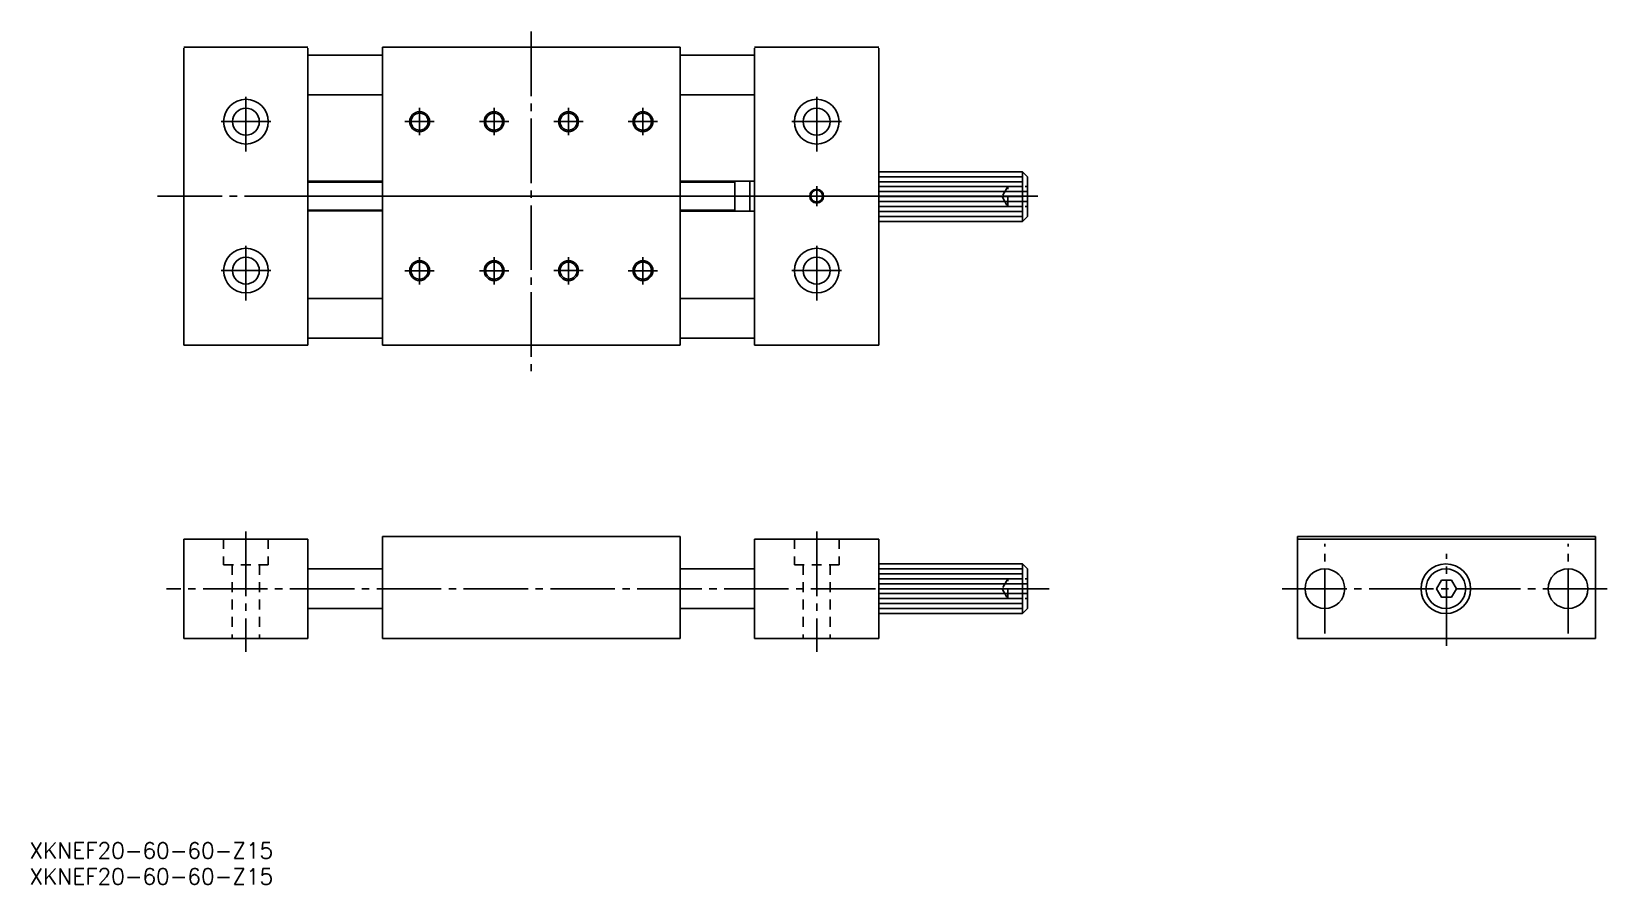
# Model space of a CAD drawing. Extents: x -6 to 312, y -3 to 169.
import ezdxf

# ---------------------------------------------------------------- set-up
doc = ezdxf.new("R2010")
doc.units = 0
doc.linetypes.add('CENTER', pattern=[17.5, 13, -1.5, 1.5, -1.5])
doc.linetypes.add('DASHED', pattern=[3.5, 2, -1.5])
doc.layers.get('0').update_dxf_attribs({"linetype": 'CONTINUOUS'})
doc.layers.add('CENTER', color=1, linetype='CENTER')
doc.styles.get("Standard").update_dxf_attribs({"font": 'txt.shx', "bigfont": 'extfont.shx'})

msp = doc.modelspace()

# ---------------------------------------------------------------- linework, layer by layer
at = {"color": 7, "linetype": 'CONTINUOUS'}
for p, q in [((50, 165.79), (25, 165.79)), ((25, 165.6), (25, 105.79)), ((50, 165.6), (50, 105.79)), ((65, 165.79), (125, 165.79)), ((65, 165.79), (65, 105.79)), ((125, 165.79), (125, 105.79)), ((140, 165.79), (165, 165.79)), ((140, 165.6), (140, 105.79)), ((165, 165.6), (165, 105.79)), ((50, 164.19), (65, 164.19)), ((125, 164.19), (140, 164.19)), ((50, 156.19), (65, 156.19)), ((125, 156.19), (140, 156.19)), ((165, 140.7), (194, 140.7)), ((194, 140.7), (195, 139.7)), ((194, 140.7), (194, 130.7)), ((50, 138.79), (65, 138.79)), ((125, 138.79), (136, 138.79)), ((136, 138.79), (136, 132.79)), ((136, 138.79), (140, 138.79)), ((139, 138.79), (139, 132.79)), ((195, 139.7), (195, 131.7)), ((50, 132.8), (65, 132.8)), ((125, 132.79), (136, 132.79)), ((136, 132.79), (140, 132.79)), ((165, 130.7), (194, 130.7)), ((195, 131.7), (194, 130.7)), ((50, 115.21), (65, 115.21)), ((125, 115.21), (140, 115.21)), ((50, 105.79), (25, 105.79)), ((50, 107.21), (65, 107.21)), ((65, 105.79), (125, 105.79)), ((125, 107.21), (140, 107.21)), ((140, 105.79), (165, 105.79)), ((125, 67.24), (65, 67.24)), ((65, 67.24), (65, 46.74)), ((125, 67.24), (125, 46.74)), ((249.4, 67.24), (309.4, 67.24)), ((249.4, 46.74), (249.4, 67.24)), ((309.4, 46.74), (309.4, 67.24)), ((50, 66.74), (25, 66.74)), ((25, 66.74), (25, 46.74)), ((50, 66.74), (50, 46.74)), ((165, 66.74), (140, 66.74)), ((140, 66.74), (140, 46.74)), ((165, 66.74), (165, 46.74)), ((249.4, 66.74), (309.4, 66.74)), ((65, 60.74), (50, 60.74)), ((140, 60.74), (125, 60.74)), ((165, 61.74), (194, 61.74)), ((194, 61.74), (195, 60.74)), ((194, 61.74), (194, 51.74)), ((195, 60.74), (195, 52.74)), ((65, 52.74), (50, 52.74)), ((140, 52.74), (125, 52.74)), ((165, 51.74), (194, 51.74)), ((195, 52.74), (194, 51.74)), ((50, 46.74), (25, 46.74)), ((125, 46.74), (65, 46.74)), ((165, 46.74), (140, 46.74)), ((249.4, 46.74), (309.4, 46.74))]:
    msp.add_line(p, q, dxfattribs=at)
at = {"color": 3, "linetype": 'CONTINUOUS'}
for p, q in [((50, 138.59), (65, 138.59)), ((125, 138.59), (136, 138.59)), ((165, 139.7), (194, 139.7)), ((165, 138.7), (194, 138.7)), ((165, 137.7), (194, 137.7)), ((165, 136.7), (194, 136.7)), ((165, 135.7), (194, 135.7)), ((165, 134.7), (194, 134.7)), ((165, 133.7), (194, 133.7)), ((50, 133), (65, 133)), ((125, 132.99), (136, 132.99)), ((165, 132.7), (194, 132.7)), ((165, 131.7), (194, 131.7)), ((165, 60.74), (194, 60.74)), ((165, 59.74), (194, 59.74)), ((165, 58.74), (194, 58.74)), ((165, 57.74), (194, 57.74)), ((165, 56.74), (194, 56.74)), ((165, 55.74), (194, 55.74)), ((165, 54.74), (194, 54.74)), ((165, 53.74), (194, 53.74)), ((165, 52.74), (194, 52.74))]:
    msp.add_line(p, q, dxfattribs=at)
at = {"color": 3, "linetype": 'DASHED'}
for p, q in [((191, 137.7), (189.85, 135.7)), ((191, 133.7), (191, 137.7)), ((191, 137.7), (195, 137.7)), ((189.85, 135.7), (191, 133.7)), ((195, 136.7), (191, 136.7)), ((195, 134.7), (191, 134.7)), ((191, 133.7), (195, 133.7)), ((33, 66.74), (33, 61.54)), ((42, 66.74), (42, 61.54)), ((148, 66.74), (148, 61.54)), ((157, 66.74), (157, 61.54)), ((42, 61.54), (33, 61.54)), ((34.75, 61.54), (34.75, 46.74)), ((40.25, 61.54), (40.25, 46.74)), ((148, 61.54), (157, 61.54)), ((149.75, 61.54), (149.75, 46.74)), ((155.25, 61.54), (155.25, 46.74)), ((191, 58.74), (189.85, 56.74)), ((191, 54.74), (191, 58.74)), ((191, 58.74), (195, 58.74)), ((195, 57.74), (191, 57.74)), ((189.85, 56.74), (191, 54.74)), ((195, 55.74), (191, 55.74)), ((191, 54.74), (195, 54.74))]:
    msp.add_line(p, q, dxfattribs=at)
at = {"color": 3, "linetype": 'CONTINUOUS'}
msp.add_lwpolyline([(278.4, 58.48), (277.4, 56.74), (278.4, 55.01), (280.4, 55.01), (281.4, 56.74), (280.4, 58.48)], close=True, dxfattribs=at)
for centre, radius in [((37.5, 150.79), 4.5), ((72.5, 150.79), 2), ((72.5, 150.79), 2), ((87.5, 150.79), 2), ((87.5, 150.79), 2), ((102.5, 150.79), 2), ((102.5, 150.79), 2), ((117.5, 150.79), 2), ((117.5, 150.79), 2), ((152.5, 150.79), 4.5), ((152.5, 135.79), 1.4), ((152.5, 135.79), 1.4), ((37.5, 120.79), 4.5), ((152.5, 120.79), 4.5), ((72.5, 120.79), 2), ((72.5, 120.79), 2), ((87.5, 120.79), 2), ((87.5, 120.79), 2), ((102.5, 120.79), 2), ((102.5, 120.79), 2), ((117.5, 120.79), 2), ((117.5, 120.79), 2)]:
    msp.add_circle(centre, radius, dxfattribs=at)
at = {"color": 7, "linetype": 'CONTINUOUS'}
for centre, radius in [((37.5, 150.79), 2.7), ((152.5, 150.79), 2.7), ((72.5, 150.79), 1.71), ((72.5, 150.79), 1.71), ((87.5, 150.79), 1.71), ((87.5, 150.79), 1.71), ((102.5, 150.79), 1.71), ((102.5, 150.79), 1.71), ((117.5, 150.79), 1.71), ((117.5, 150.79), 1.71), ((152.5, 135.79), 1.2), ((152.5, 135.79), 1.2), ((37.5, 120.79), 2.7), ((72.5, 120.79), 1.71), ((72.5, 120.79), 1.71), ((87.5, 120.79), 1.71), ((87.5, 120.79), 1.71), ((102.5, 120.79), 1.71), ((102.5, 120.79), 1.71), ((117.5, 120.79), 1.71), ((117.5, 120.79), 1.71), ((152.5, 120.79), 2.7), ((254.9, 56.74), 4), ((279.27, 56.74), 5), ((279.27, 56.74), 4), ((303.9, 56.74), 4)]:
    msp.add_circle(centre, radius, dxfattribs=at)
at = {"layer": 'CENTER', "color": 1, "linetype": 'CENTER'}
for p, q in [((95, 168.93), (95, 100.56)), ((37.5, 155.79), (37.5, 144.79)), ((152.5, 155.79), (152.5, 144.79)), ((72.5, 153.6), (72.5, 148.07)), ((87.5, 153.6), (87.5, 148.07)), ((102.5, 153.6), (102.5, 148.07)), ((117.5, 153.6), (117.5, 148.07)), ((42.5, 150.79), (32.5, 150.79)), ((69.55, 150.83), (75.46, 150.83)), ((84.55, 150.83), (90.46, 150.83)), ((99.55, 150.79), (105.46, 150.79)), ((114.55, 150.83), (120.46, 150.83)), ((147.5, 150.79), (157.5, 150.79)), ((152.5, 137.79), (152.5, 133.79)), ((19.71, 135.79), (197.03, 135.79)), ((50, 135.79), (197.03, 135.79)), ((150.5, 135.79), (154.5, 135.79)), ((37.5, 125.79), (37.5, 114.79)), ((152.5, 125.79), (152.5, 114.79)), ((72.5, 117.98), (72.5, 123.52)), ((87.5, 117.98), (87.5, 123.52)), ((102.5, 117.98), (102.5, 123.52)), ((117.5, 117.98), (117.5, 123.52)), ((42.5, 120.79), (32.5, 120.79)), ((69.55, 120.75), (75.46, 120.75)), ((84.55, 120.75), (90.46, 120.75)), ((99.55, 120.79), (105.46, 120.79)), ((114.55, 120.75), (120.46, 120.75)), ((147.5, 120.79), (157.5, 120.79)), ((37.5, 68.25), (37.5, 44.02)), ((152.5, 68.25), (152.5, 44.02)), ((254.9, 47.74), (254.9, 65.74)), ((279.4, 45.24), (279.4, 63.74)), ((303.9, 47.74), (303.9, 65.74)), ((199.35, 56.74), (21.5, 56.74)), ((246.31, 56.74), (312.24, 56.74))]:
    msp.add_line(p, q, dxfattribs=at)

# ---------------------------------------------------------------- texts
at = {"color": 7, "linetype": 'CONTINUOUS'}
for p in [(-6.11, 2.4), (-6.11, -2.82)]:
    msp.add_text('XKNEF20-60-60-Z15', height=3.2, dxfattribs=at).set_placement(p)

doc.saveas('drawing.dxf')
